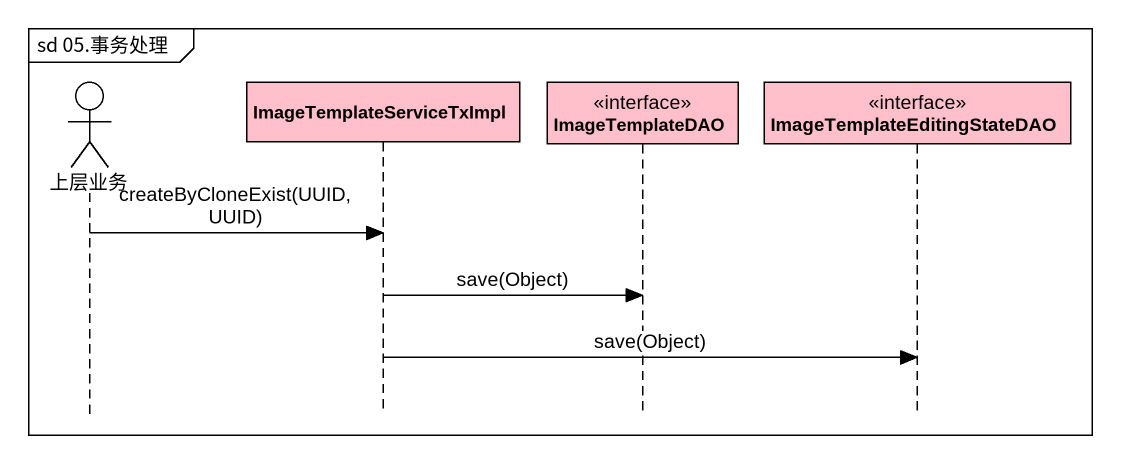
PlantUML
@startuml
mainframe sd 05.事务处理
hide footbox
actor 上层业务 #FFFFFF
participant ImageTemplateServiceTxImpl #FFC0CB
participant ImageTemplateDAO <<interface>> #FFC0CB
participant ImageTemplateEditingStateDAO <<interface>> #FFC0CB

上层业务 -> ImageTemplateServiceTxImpl : createByCloneExist(UUID, UUID)
ImageTemplateServiceTxImpl -> ImageTemplateDAO : save(Object)
ImageTemplateServiceTxImpl -> ImageTemplateEditingStateDAO : save(Object)
@enduml
